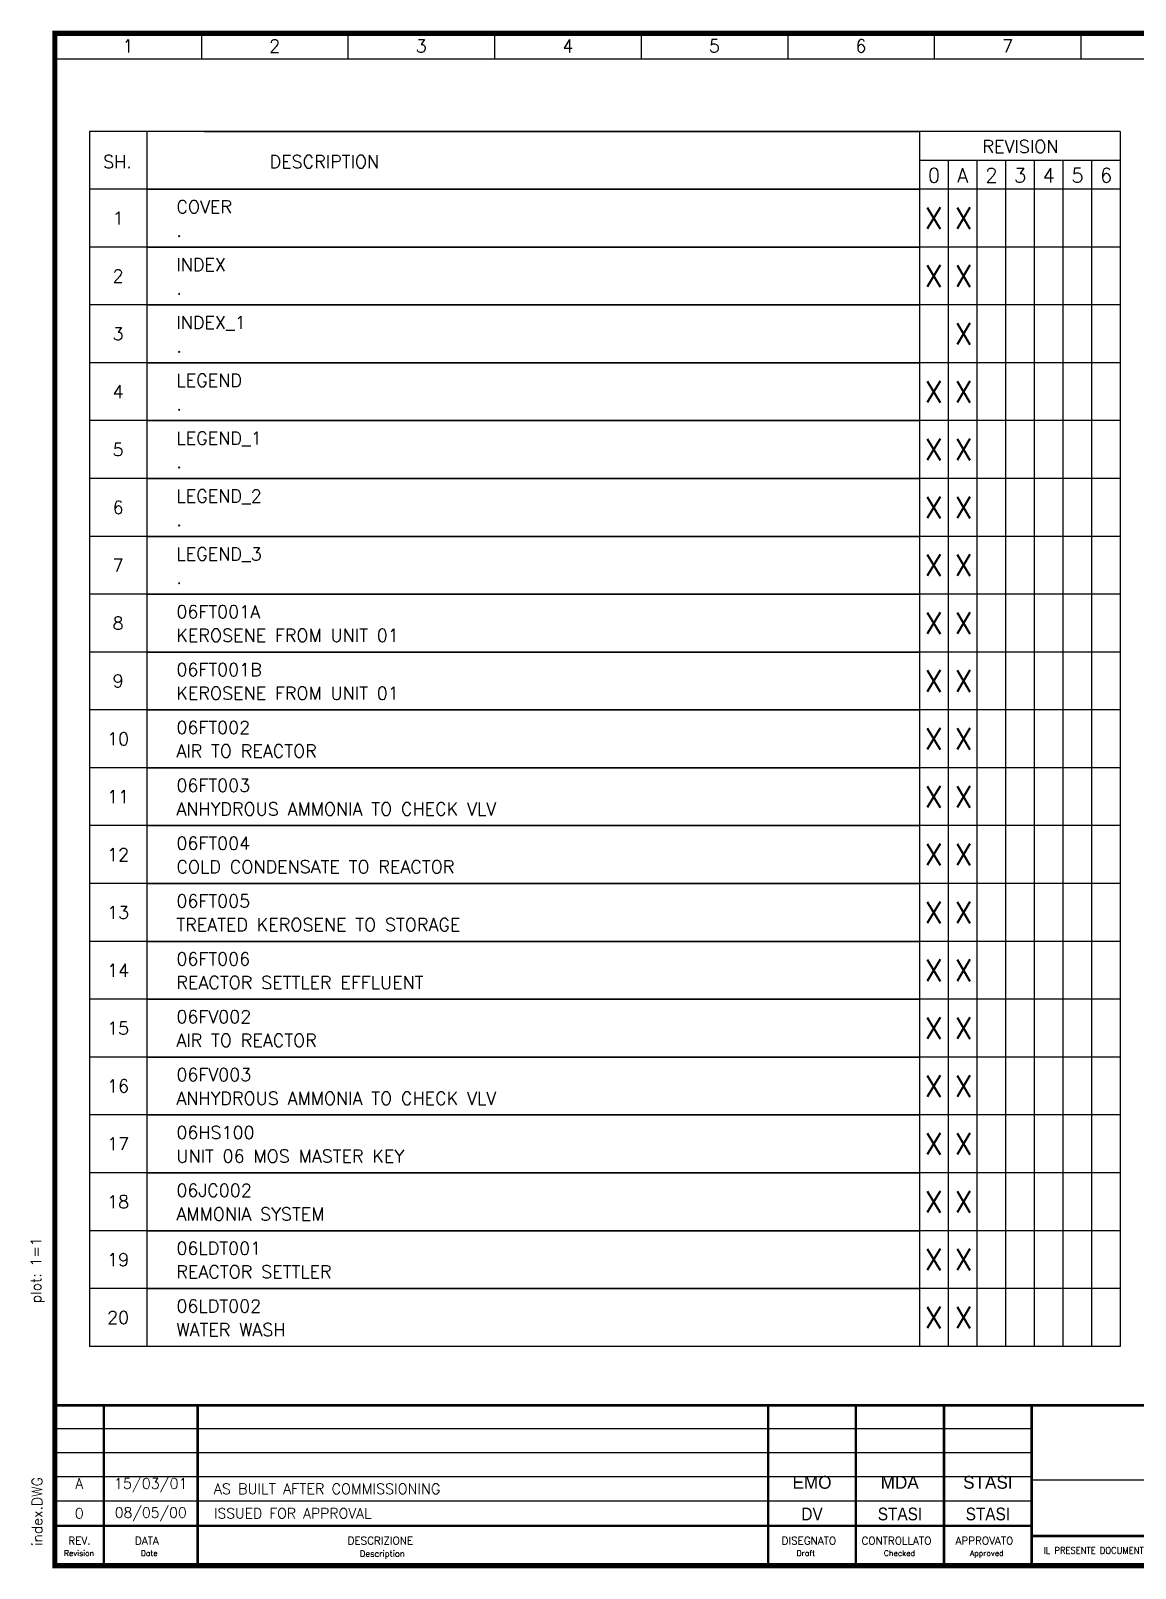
# Model space of a CAD drawing. Extents: x -4 to 378, y 0 to 264.
# Drawn here: x -4.1 to 185.5, y -0.4 to 263.6 of the extents above; entities that cross this region are included whole.
import ezdxf
from ezdxf.enums import TextEntityAlignment as Align

# ---------------------------------------------------------------- set-up
doc = ezdxf.new("R2010")
doc.units = 0
doc.header["$LTSCALE"] = 5
doc.header["$MEASUREMENT"] = 0
doc.linetypes.add('CONTINUA', pattern=[0])
doc.layers.get('0').update_dxf_attribs({"linetype": 'CONTINUA'})
doc.layers.add('02', color=7, linetype='CONTINUA')
doc.styles.add('DESCRIZ', font='SIMPLEX')
doc.styles.add('FOXS', font='FOXS')
doc.styles.add('ROMANS', font='ROMANS.shx')
doc.styles.add('SIMPLEX', font='simplex.shx')

# ---------------------------------------------------------------- blocks, each defined once
blk = doc.blocks.new('CART_OR')
for p, q in [((0, 23.58), (167.69, 23.58)), ((0, 19.43), (167.69, 19.43)), ((0, 15.29), (167.69, 15.29)), ((0, 11.14), (167.69, 11.14))]:
    blk.add_line(p, q)
at = {"color": 7}
blk.add_line((289.32, 14.68), (167.69, 14.68), dxfattribs=at)
at = {"const_width": 0.879}
blk.add_lwpolyline([(0, 263.13), (377.41, 263.13), (377.41, 0), (0, 0)], close=True, dxfattribs=at)
at = {"const_width": 0.439}
blk.add_lwpolyline([(0, 6.85), (167.69, 6.85)], dxfattribs=at)
at = {"layer": '02', "const_width": 0.439}
for points in [[(0, 27.54), (377.41, 27.54)], [(8.41, 27.54), (8.41, 0)], [(24.53, 27.54), (24.53, 0)], [(122.45, 27.54), (122.45, 0)], [(137.5, 27.54), (137.5, 0)], [(152.63, 27.54), (152.63, 0)], [(167.69, 27.54), (167.69, 0)], [(167.69, 5.08), (377.41, 5.08)]]:
    blk.add_lwpolyline(points, dxfattribs=at)
at = {"style": 'DESCRIZ'}
blk.add_attdef('PLOT_PAREMETERS', text='', height=1.76, rotation=90, dxfattribs=at).set_placement((-2.95, 50.73), align=Align.MIDDLE)
for tag, height, p in [('REV4', 1.76, (4.2, 25.57)), ('XX/XX/94', 1.76, (16.47, 25.57)), ('REV3', 1.76, (4.2, 21.43)), ('XX/XX/94', 1.76, (16.47, 21.43)), ('SCALE', 1.76, (339.86, 20.71)), ('FOGLIO', 1.76, (362.89, 20.76)), ('XX/XX/94', 1.76, (16.47, 17.28)), ('REV2', 1.76, (4.2, 17.28)), ('REV1', 1.76, (4.2, 13.14)), ('XX/XX/94', 1.76, (16.47, 13.14)), ('HEADER_LINE_3', 2.19, (228.5, 11.83)), ('REV0', 1.76, (4.2, 8.99)), ('XX/XX/94', 1.76, (16.47, 8.99)), ('HEADER_LINE_4', 2.19, (228.5, 7.59))]:
    blk.add_attdef(tag, text='', height=height, dxfattribs=at).set_placement(p, align=Align.MIDDLE)
for tag, p in [('DESCRIPTION', (27.33, 24.69)), ('DESCRIPTION', (27.33, 20.54)), ('DESCRIPTION', (27.33, 16.4)), ('DOCUMENT', (349.33, 15.81)), ('DESCRIPTION', (27.33, 12.25)), ('CUSTOMER_ORDER', (349.33, 11.08)), ('DESCRIPTION', (27.33, 8.11)), ('CUSTOMER_REF', (349.33, 6.34))]:
    blk.add_attdef(tag, p, '', height=1.76, dxfattribs=at)
at = {"style": 'FOXS', "width": 0.9}
for tag, p in [('DISEGNATO4', (129.98, 25.47)), ('CONTROLLATO4', (145.07, 25.47)), ('APPROVATO4', (160.16, 25.47)), ('DISEGNATO3', (129.98, 21.33)), ('CONTROLLATO3', (145.07, 21.33)), ('APPROVATO3', (160.16, 21.33)), ('DISEGNATO2', (129.98, 17.18)), ('CONTROLLATO2', (145.07, 17.18)), ('APPROVATO2', (160.16, 17.18)), ('DISEGNATO1', (129.98, 13.03)), ('CONTROLLATO1', (145.07, 13.03)), ('APPROVATO1', (160.16, 13.03)), ('DISEGNATO0', (129.98, 8.88)), ('CONTROLLATO0', (145.07, 8.88)), ('APPROVATO0', (160.16, 8.88))]:
    blk.add_attdef(tag, text='', height=2.19, dxfattribs=at).set_placement(p, align=Align.MIDDLE)
at = {"color": 1, "style": 'DESCRIZ'}
for tag, p in [('CONTRACTOR', (228.5, 24.4)), ('HEADER_LINE_1', (228.5, 20.7)), ('HEADER_LINE_2', (228.5, 17.01))]:
    blk.add_attdef(tag, text='', height=1.9, dxfattribs=at).set_placement(p, align=Align.MIDDLE)
at = {"style": 'DESCRIZ'}
blk.add_attdef('FILE_NAME', (-2.16, 3.38), '', height=1.76, rotation=90, dxfattribs=at)
at = {"layer": '02', "style": 'SIMPLEX'}
for s, height, p in [('Revision', 0.958, (1.58, 1.67)), ('REV.', 1.306, (2.33, 3.63)), ('DATA', 1.306, (13.76, 3.63)), ('DESCRIZIONE', 1.3064, (50.25, 3.65)), ('Description', 1.0451, (52.37, 1.55)), ('DISEGNATO', 1.306, (124.76, 3.63)), ('CONTROLLATO', 1.3064, (138.47, 3.63)), ('APPROVATO', 1.306, (154.61, 3.63)), ('Date', 0.958, (14.77, 1.67)), ('Draft', 0.958, (127.33, 1.67)), ('Checked', 0.958, (142.31, 1.67)), ('Approved', 0.958, (157.07, 1.67))]:
    blk.add_text(s, height=height, dxfattribs=at).set_placement(p)
at = {"layer": '02', "style": 'SIMPLEX', "width": 0.9}
blk.add_text("IL PRESENTE DOCUMENTO E' DI PROPRIETA' AZIENDALE. LA SOCIETA' TUTELERA' I PROPRI DIRITTI A TERMINI DI LEGGE. THIS DOCUMENT IS COMPANY PROPERTY. THE COMPANY LAW FULL RESERVES ALL RIGHT.", height=1.16748, dxfattribs=at).set_placement((169.74, 2.04))
blk = doc.blocks.new('IND_1-20')
at = {"color": 7, "style": 'SIMPLEX'}
for tag, p in [('SHEET_1_LINE1', (14.72, 135.22)), ('SHEET_1_LINE2', (14.72, 132.47)), ('SHEET_2_LINE1', (14.72, 128.46)), ('SHEET_2_LINE2', (14.72, 125.71)), ('SHEET_3_LINE1', (14.72, 121.7)), ('SHEET_3_LINE2', (14.72, 118.95)), ('SHEET_4_LINE1', (14.72, 114.94)), ('SHEET_4_LINE2', (14.72, 112.19)), ('SHEET_5_LINE1', (14.72, 108.18)), ('SHEET_5_LINE2', (14.72, 105.43)), ('SHEET_6_LINE1', (14.72, 101.42)), ('SHEET_6_LINE2', (14.72, 98.67)), ('SHEET_7_LINE1', (14.72, 94.66)), ('SHEET_7_LINE2', (14.72, 91.91)), ('SHEET_8_LINE1', (14.72, 87.9)), ('SHEET_8_LINE2', (14.72, 85.15)), ('SHEET_9_LINE1', (14.72, 81.14)), ('SHEET_9_LINE2', (14.72, 78.39)), ('SHEET_10_LINE1', (14.72, 74.38)), ('SHEET_10_LINE2', (14.72, 71.63)), ('SHEET_11_LINE1', (14.72, 67.62)), ('SHEET_11_LINE2', (14.72, 64.87)), ('SHEET_12_LINE1', (14.72, 60.86)), ('SHEET_12_LINE2', (14.72, 58.11)), ('SHEET_13_LINE1', (14.72, 54.1)), ('SHEET_13_LINE2', (14.72, 51.35)), ('SHEET_14_LINE1', (14.72, 47.34)), ('SHEET_14_LINE2', (14.72, 44.59)), ('SHEET_15_LINE1', (14.72, 40.58)), ('SHEET_15_LINE2', (14.72, 37.83)), ('SHEET_16_LINE1', (14.72, 33.82)), ('SHEET_16_LINE2', (14.72, 31.07)), ('SHEET_17_LINE1', (14.72, 27.06)), ('SHEET_17_LINE2', (14.72, 24.31)), ('SHEET_18_LINE1', (14.72, 20.3)), ('SHEET_18_LINE2', (14.72, 17.55)), ('SHEET_19_LINE1', (14.72, 13.54)), ('SHEET_19_LINE2', (14.72, 10.79)), ('SHEET_20_LINE1', (14.72, 6.78)), ('SHEET_19_LINE2', (14.72, 4.03))]:
    blk.add_attdef(tag, p, '', height=1.5, dxfattribs=at)
for tag, p in [('SHEET_1', (7.92, 134.64)), ('SHEET_2', (7.92, 127.88)), ('SHEET_3', (7.92, 121.12)), ('SHEET_4', (7.92, 114.36)), ('SHEET_5', (7.92, 107.6)), ('SHEET_6', (7.92, 100.84)), ('SHEET_7', (7.92, 94.08)), ('SHEET_8', (7.92, 87.32)), ('SHEET_9', (7.92, 80.56)), ('SHEET_10', (7.92, 73.8)), ('SHEET_11', (7.92, 67.04)), ('SHEET_12', (7.92, 60.28)), ('SHEET_13', (7.92, 53.52)), ('SHEET_14', (7.92, 46.76)), ('SHEET_15', (7.92, 40)), ('SHEET_16', (7.92, 33.24)), ('SHEET_17', (7.92, 26.48)), ('SHEET_18', (7.92, 19.72)), ('SHEET_19', (7.92, 12.96)), ('SHEET_20', (7.92, 6.2))]:
    blk.add_attdef(tag, text='', height=1.5, dxfattribs=at).set_placement(p, align=Align.MIDDLE)
blk = doc.blocks.new('REV')
at = {"color": 7}
for s, height, style, p in [('A', 1.8, 'DESCRIZ', (4.2, 13.21)), ('15/03/01', 1.8, 'DESCRIZ', (16.47, 13.21)), ('EMO', 2.2, 'FOXS', (129.97, 13.21)), ('MDA', 2.2, 'FOXS', (145.03, 13.21)), ('STASI', 2.2, 'FOXS', (160.16, 13.21))]:
    blk.add_text(s, height=height, dxfattribs=dict(at, style=style)).set_placement(p, align=Align.CENTER)
at = {"color": 7, "style": 'SIMPLEX'}
blk.add_text('AS BUILT AFTER COMMISSIONING', height=1.8, dxfattribs=at).set_placement((27.3, 12.3))

msp = doc.modelspace()

# ---------------------------------------------------------------- linework, layer by layer
at = {"color": 7}
for p, q in [((25.16, 263.13), (25.16, 258.75)), ((50.32, 263.13), (50.32, 258.75)), ((75.48, 263.13), (75.48, 258.75)), ((100.64, 263.13), (100.64, 258.75)), ((125.8, 263.13), (125.8, 258.75)), ((150.96, 263.13), (150.96, 258.75)), ((176.12, 263.13), (176.12, 258.75)), ((0, 258.75), (377.41, 258.75))]:
    msp.add_line(p, q, dxfattribs=at)
at = {"color": 1}
for p, q in [((5.94, 246.29), (5.94, 37.65)), ((148.4, 246.29), (5.94, 246.29)), ((5.94, 246.29), (5.94, 246.29)), ((15.79, 246.29), (15.79, 37.65)), ((25.64, 246.29), (148.4, 246.29)), ((148.4, 246.29), (148.4, 37.65)), ((182.86, 246.29), (148.4, 246.29)), ((182.86, 246.29), (182.86, 236.36)), ((148.4, 241.32), (153.32, 241.32)), ((153.32, 241.32), (153.32, 236.36)), ((153.32, 241.32), (158.24, 241.32)), ((158.24, 241.32), (163.17, 241.32)), ((158.24, 241.32), (158.24, 236.36)), ((163.17, 241.32), (163.17, 236.36)), ((163.17, 241.32), (168.09, 241.32)), ((168.09, 241.32), (168.09, 236.36)), ((168.09, 241.32), (182.86, 241.32)), ((173.01, 241.32), (173.01, 236.36)), ((177.94, 241.32), (177.94, 236.36)), ((148.4, 236.36), (5.94, 236.36)), ((5.94, 236.36), (5.94, 236.36)), ((5.94, 236.36), (5.94, 236.36)), ((148.4, 236.36), (15.79, 236.36)), ((15.79, 236.36), (148.4, 236.36)), ((153.32, 236.36), (148.4, 236.36)), ((153.32, 236.36), (153.32, 37.65)), ((158.24, 236.36), (153.32, 236.36)), ((158.24, 236.36), (158.24, 37.65)), ((163.17, 236.36), (158.24, 236.36)), ((163.17, 236.36), (163.17, 37.65)), ((168.09, 236.36), (163.17, 236.36)), ((168.09, 236.36), (168.09, 37.65)), ((182.86, 236.36), (168.09, 236.36)), ((173.01, 236.36), (173.01, 37.65)), ((177.94, 236.36), (177.94, 37.65)), ((182.86, 236.36), (182.86, 37.65)), ((182.86, 226.42), (5.94, 226.42)), ((148.4, 226.42), (15.79, 226.42)), ((15.79, 226.42), (148.4, 226.42)), ((148.4, 226.42), (15.79, 226.42)), ((182.86, 216.49), (5.94, 216.49)), ((148.4, 216.49), (15.79, 216.49)), ((15.79, 216.49), (148.4, 216.49)), ((148.4, 216.49), (15.79, 216.49)), ((182.86, 206.55), (5.94, 206.55)), ((148.4, 206.55), (15.79, 206.55)), ((15.79, 206.55), (148.4, 206.55)), ((148.4, 206.55), (15.79, 206.55)), ((182.86, 196.62), (5.94, 196.62)), ((148.4, 196.62), (15.79, 196.62)), ((15.79, 196.62), (148.4, 196.62)), ((148.4, 196.62), (15.79, 196.62)), ((182.86, 186.68), (5.94, 186.68)), ((148.4, 186.68), (15.79, 186.68)), ((15.79, 186.68), (148.4, 186.68)), ((148.4, 186.68), (15.79, 186.68)), ((182.86, 176.75), (5.94, 176.75)), ((148.4, 176.75), (15.79, 176.75)), ((15.79, 176.75), (148.4, 176.75)), ((148.4, 176.75), (15.79, 176.75)), ((182.86, 166.81), (5.94, 166.81)), ((148.4, 166.81), (15.79, 166.81)), ((15.79, 166.81), (148.4, 166.81)), ((148.4, 166.81), (15.79, 166.81)), ((182.86, 156.87), (5.94, 156.87)), ((148.4, 156.87), (15.79, 156.87)), ((15.79, 156.87), (148.4, 156.87)), ((148.4, 156.87), (15.79, 156.87)), ((182.86, 146.94), (5.94, 146.94)), ((148.4, 146.94), (15.79, 146.94)), ((15.79, 146.94), (148.4, 146.94)), ((148.4, 146.94), (15.79, 146.94)), ((182.86, 137), (5.94, 137)), ((148.4, 137), (15.79, 137)), ((15.79, 137), (148.4, 137)), ((148.4, 137), (15.79, 137)), ((182.86, 127.07), (5.94, 127.07)), ((148.4, 127.07), (15.79, 127.07)), ((15.79, 127.07), (148.4, 127.07)), ((148.4, 127.07), (15.79, 127.07)), ((182.86, 117.13), (5.94, 117.13)), ((148.4, 117.13), (15.79, 117.13)), ((15.79, 117.13), (148.4, 117.13)), ((148.4, 117.13), (15.79, 117.13)), ((182.86, 107.2), (5.94, 107.2)), ((148.4, 107.2), (15.79, 107.2)), ((15.79, 107.2), (148.4, 107.2)), ((148.4, 107.2), (15.79, 107.2)), ((182.86, 97.26), (5.94, 97.26)), ((148.4, 97.26), (15.79, 97.26)), ((15.79, 97.26), (148.4, 97.26)), ((148.4, 97.26), (15.79, 97.26)), ((148.4, 87.33), (5.94, 87.33)), ((148.4, 87.33), (5.94, 87.33)), ((148.4, 87.33), (15.79, 87.33)), ((15.79, 87.33), (148.4, 87.33)), ((182.86, 87.33), (15.79, 87.33)), ((148.4, 77.39), (5.94, 77.39)), ((148.4, 77.39), (15.79, 77.39)), ((15.79, 77.39), (148.4, 77.39)), ((182.86, 77.39), (15.79, 77.39)), ((148.4, 67.46), (5.94, 67.46)), ((148.4, 67.46), (15.79, 67.46)), ((15.79, 67.46), (148.4, 67.46)), ((182.86, 67.46), (15.79, 67.46)), ((148.4, 57.52), (5.94, 57.52)), ((148.4, 57.52), (15.79, 57.52)), ((15.79, 57.52), (148.4, 57.52)), ((182.86, 57.52), (15.79, 57.52)), ((148.4, 47.59), (5.94, 47.59)), ((148.4, 47.59), (15.79, 47.59)), ((15.79, 47.59), (148.4, 47.59)), ((182.86, 47.59), (15.79, 47.59)), ((148.4, 37.65), (5.94, 37.65)), ((182.86, 37.65), (148.4, 37.65))]:
    msp.add_line(p, q, dxfattribs=at)

# ---------------------------------------------------------------- block references
at = {"color": 7}
ref = msp.add_blockref('CART_OR', (0, 0), dxfattribs=at)
ref.add_attrib('FILE_NAME', 'index.DWG', (-2.16, 3.38), dxfattribs={"height": 1.757, "rotation": 90, "style": 'DESCRIZ'})
ref.add_attrib('PLOT_PAREMETERS', 'plot: 1=1', dxfattribs={"height": 1.757, "rotation": 90, "style": 'DESCRIZ'}).set_placement((-2.95, 50.73), align=Align.MIDDLE)
ref.add_attrib('REV0', '0', dxfattribs={"height": 1.76, "style": 'DESCRIZ'}).set_placement((4.2, 8.99), align=Align.MIDDLE)
ref.add_attrib('XX/XX/94', '08/05/00', dxfattribs={"height": 1.757, "style": 'DESCRIZ'}).set_placement((16.47, 8.99), align=Align.MIDDLE)
ref.add_attrib('DESCRIPTION', 'ISSUED FOR APPROVAL', (27.33, 8.11), dxfattribs={"height": 1.7573, "style": 'DESCRIZ'})
ref.add_attrib('DISEGNATO0', 'DV', dxfattribs={"height": 2.189, "style": 'FOXS', "width": 0.9}).set_placement((129.98, 8.88), align=Align.MIDDLE)
ref.add_attrib('CONTROLLATO0', 'STASI', dxfattribs={"height": 2.189, "style": 'FOXS', "width": 0.9}).set_placement((145.07, 8.88), align=Align.MIDDLE)
ref.add_attrib('APPROVATO0', 'STASI', dxfattribs={"height": 2.189, "style": 'FOXS', "width": 0.9}).set_placement((160.16, 8.88), align=Align.MIDDLE)
ref = msp.add_blockref('IND_1-20', (-0.77, 43.44), dxfattribs=dict(at, xscale=1.4697, yscale=1.4697, zscale=1.4697))
ref.add_attrib('SHEET_1', '1', dxfattribs={"color": 7, "height": 2.2, "style": 'SIMPLEX'}).set_placement((10.87, 231.39), align=Align.MIDDLE)
ref.add_attrib('SHEET_1_LINE1', 'COVER', (20.87, 232.24), dxfattribs={"color": 7, "height": 2.205, "style": 'SIMPLEX'})
ref.add_attrib('SHEET_1_LINE2', '.', (20.87, 228.19), dxfattribs={"color": 7, "height": 2.2, "style": 'SIMPLEX'})
ref.add_attrib('SHEET_2', '2', dxfattribs={"color": 7, "height": 2.2, "style": 'SIMPLEX'}).set_placement((10.87, 221.45), align=Align.MIDDLE)
ref.add_attrib('SHEET_2_LINE1', 'INDEX', (20.87, 222.3), dxfattribs={"color": 7, "height": 2.205, "style": 'SIMPLEX'})
ref.add_attrib('SHEET_2_LINE2', '.', (20.87, 218.26), dxfattribs={"color": 7, "height": 2.2, "style": 'SIMPLEX'})
ref.add_attrib('SHEET_3', '3', dxfattribs={"color": 7, "height": 2.2, "style": 'SIMPLEX'}).set_placement((10.87, 211.52), align=Align.MIDDLE)
ref.add_attrib('SHEET_3_LINE1', 'INDEX_1', (20.87, 212.37), dxfattribs={"color": 7, "height": 2.205, "style": 'SIMPLEX'})
ref.add_attrib('SHEET_3_LINE2', '.', (20.87, 208.32), dxfattribs={"color": 7, "height": 2.2, "style": 'SIMPLEX'})
ref.add_attrib('SHEET_4', '4', dxfattribs={"color": 7, "height": 2.2, "style": 'SIMPLEX'}).set_placement((10.87, 201.58), align=Align.MIDDLE)
ref.add_attrib('SHEET_4_LINE1', 'LEGEND', (20.87, 202.43), dxfattribs={"color": 7, "height": 2.205, "style": 'SIMPLEX'})
ref.add_attrib('SHEET_4_LINE2', '.', (20.87, 198.39), dxfattribs={"color": 7, "height": 2.2, "style": 'SIMPLEX'})
ref.add_attrib('SHEET_5', '5', dxfattribs={"color": 7, "height": 2.2, "style": 'SIMPLEX'}).set_placement((10.87, 191.65), align=Align.MIDDLE)
ref.add_attrib('SHEET_5_LINE1', 'LEGEND_1', (20.87, 192.5), dxfattribs={"color": 7, "height": 2.205, "style": 'SIMPLEX'})
ref.add_attrib('SHEET_5_LINE2', '.', (20.87, 188.45), dxfattribs={"color": 7, "height": 2.2, "style": 'SIMPLEX'})
ref.add_attrib('SHEET_6', '6', dxfattribs={"color": 7, "height": 2.2, "style": 'SIMPLEX'}).set_placement((10.87, 181.71), align=Align.MIDDLE)
ref.add_attrib('SHEET_6_LINE1', 'LEGEND_2', (20.87, 182.56), dxfattribs={"color": 7, "height": 2.205, "style": 'SIMPLEX'})
ref.add_attrib('SHEET_6_LINE2', '.', (20.87, 178.52), dxfattribs={"color": 7, "height": 2.2, "style": 'SIMPLEX'})
ref.add_attrib('SHEET_7', '7', dxfattribs={"color": 7, "height": 2.2, "style": 'SIMPLEX'}).set_placement((10.87, 171.78), align=Align.MIDDLE)
ref.add_attrib('SHEET_7_LINE1', 'LEGEND_3', (20.87, 172.63), dxfattribs={"color": 7, "height": 2.205, "style": 'SIMPLEX'})
ref.add_attrib('SHEET_7_LINE2', '.', (20.87, 168.58), dxfattribs={"color": 7, "height": 2.2, "style": 'SIMPLEX'})
ref.add_attrib('SHEET_8', '8', dxfattribs={"color": 7, "height": 2.2, "style": 'SIMPLEX'}).set_placement((10.87, 161.84), align=Align.MIDDLE)
ref.add_attrib('SHEET_8_LINE1', '06FT001A', (20.87, 162.69), dxfattribs={"color": 7, "height": 2.205, "style": 'SIMPLEX'})
ref.add_attrib('SHEET_8_LINE2', 'KEROSENE FROM UNIT 01', (20.87, 158.65), dxfattribs={"color": 7, "height": 2.2045, "style": 'SIMPLEX'})
ref.add_attrib('SHEET_9', '9', dxfattribs={"color": 7, "height": 2.2, "style": 'SIMPLEX'}).set_placement((10.87, 151.91), align=Align.MIDDLE)
ref.add_attrib('SHEET_9_LINE1', '06FT001B', (20.87, 152.76), dxfattribs={"color": 7, "height": 2.205, "style": 'SIMPLEX'})
ref.add_attrib('SHEET_9_LINE2', 'KEROSENE FROM UNIT 01', (20.87, 148.71), dxfattribs={"color": 7, "height": 2.2045, "style": 'SIMPLEX'})
ref.add_attrib('SHEET_10', '10', dxfattribs={"color": 7, "height": 2.205, "style": 'SIMPLEX'}).set_placement((10.87, 141.97), align=Align.MIDDLE)
ref.add_attrib('SHEET_10_LINE1', '06FT002', (20.87, 142.82), dxfattribs={"color": 7, "height": 2.205, "style": 'SIMPLEX'})
ref.add_attrib('SHEET_10_LINE2', 'AIR TO REACTOR', (20.87, 138.78), dxfattribs={"color": 7, "height": 2.2045, "style": 'SIMPLEX'})
ref.add_attrib('SHEET_11', '11', dxfattribs={"color": 7, "height": 2.205, "style": 'SIMPLEX'}).set_placement((10.87, 132.04), align=Align.MIDDLE)
ref.add_attrib('SHEET_11_LINE1', '06FT003', (20.87, 132.89), dxfattribs={"color": 7, "height": 2.205, "style": 'SIMPLEX'})
ref.add_attrib('SHEET_11_LINE2', 'ANHYDROUS AMMONIA TO CHECK VLV', (20.87, 128.84), dxfattribs={"color": 7, "height": 2.2045, "style": 'SIMPLEX'})
ref.add_attrib('SHEET_12', '12', dxfattribs={"color": 7, "height": 2.205, "style": 'SIMPLEX'}).set_placement((10.87, 122.1), align=Align.MIDDLE)
ref.add_attrib('SHEET_12_LINE1', '06FT004', (20.87, 122.95), dxfattribs={"color": 7, "height": 2.205, "style": 'SIMPLEX'})
ref.add_attrib('SHEET_12_LINE2', 'COLD CONDENSATE TO REACTOR', (20.87, 118.91), dxfattribs={"color": 7, "height": 2.2045, "style": 'SIMPLEX'})
ref.add_attrib('SHEET_13', '13', dxfattribs={"color": 7, "height": 2.205, "style": 'SIMPLEX'}).set_placement((10.87, 112.17), align=Align.MIDDLE)
ref.add_attrib('SHEET_13_LINE1', '06FT005', (20.87, 113.02), dxfattribs={"color": 7, "height": 2.205, "style": 'SIMPLEX'})
ref.add_attrib('SHEET_13_LINE2', 'TREATED KEROSENE TO STORAGE', (20.87, 108.97), dxfattribs={"color": 7, "height": 2.2045, "style": 'SIMPLEX'})
ref.add_attrib('SHEET_14', '14', dxfattribs={"color": 7, "height": 2.205, "style": 'SIMPLEX'}).set_placement((10.87, 102.23), align=Align.MIDDLE)
ref.add_attrib('SHEET_14_LINE1', '06FT006', (20.87, 103.08), dxfattribs={"color": 7, "height": 2.205, "style": 'SIMPLEX'})
ref.add_attrib('SHEET_14_LINE2', 'REACTOR SETTLER EFFLUENT', (20.87, 99.03), dxfattribs={"color": 7, "height": 2.2045, "style": 'SIMPLEX'})
ref.add_attrib('SHEET_15', '15', dxfattribs={"color": 7, "height": 2.205, "style": 'SIMPLEX'}).set_placement((10.87, 92.3), align=Align.MIDDLE)
ref.add_attrib('SHEET_15_LINE1', '06FV002', (20.87, 93.15), dxfattribs={"color": 7, "height": 2.205, "style": 'SIMPLEX'})
ref.add_attrib('SHEET_15_LINE2', 'AIR TO REACTOR', (20.87, 89.1), dxfattribs={"color": 7, "height": 2.2045, "style": 'SIMPLEX'})
ref.add_attrib('SHEET_16', '16', dxfattribs={"color": 7, "height": 2.205, "style": 'SIMPLEX'}).set_placement((10.87, 82.36), align=Align.MIDDLE)
ref.add_attrib('SHEET_16_LINE1', '06FV003', (20.87, 83.21), dxfattribs={"color": 7, "height": 2.205, "style": 'SIMPLEX'})
ref.add_attrib('SHEET_16_LINE2', 'ANHYDROUS AMMONIA TO CHECK VLV', (20.87, 79.16), dxfattribs={"color": 7, "height": 2.2045, "style": 'SIMPLEX'})
ref.add_attrib('SHEET_17', '17', dxfattribs={"color": 7, "height": 2.205, "style": 'SIMPLEX'}).set_placement((10.87, 72.43), align=Align.MIDDLE)
ref.add_attrib('SHEET_17_LINE1', '06HS100', (20.87, 73.28), dxfattribs={"color": 7, "height": 2.205, "style": 'SIMPLEX'})
ref.add_attrib('SHEET_17_LINE2', 'UNIT 06 MOS MASTER KEY', (20.87, 69.23), dxfattribs={"color": 7, "height": 2.2045, "style": 'SIMPLEX'})
ref.add_attrib('SHEET_18', '18', dxfattribs={"color": 7, "height": 2.205, "style": 'SIMPLEX'}).set_placement((10.87, 62.49), align=Align.MIDDLE)
ref.add_attrib('SHEET_18_LINE1', '06JC002', (20.87, 63.34), dxfattribs={"color": 7, "height": 2.205, "style": 'SIMPLEX'})
ref.add_attrib('SHEET_18_LINE2', 'AMMONIA SYSTEM', (20.87, 59.29), dxfattribs={"color": 7, "height": 2.2045, "style": 'SIMPLEX'})
ref.add_attrib('SHEET_19', '19', dxfattribs={"color": 7, "height": 2.205, "style": 'SIMPLEX'}).set_placement((10.87, 52.56), align=Align.MIDDLE)
ref.add_attrib('SHEET_19_LINE1', '06LDT001', (20.87, 53.41), dxfattribs={"color": 7, "height": 2.205, "style": 'SIMPLEX'})
ref.add_attrib('SHEET_19_LINE2', 'REACTOR SETTLER', (20.87, 49.36), dxfattribs={"color": 7, "height": 2.2045, "style": 'SIMPLEX'})
ref.add_attrib('SHEET_20', '20', dxfattribs={"color": 7, "height": 2.205, "style": 'SIMPLEX'}).set_placement((10.87, 42.62), align=Align.MIDDLE)
ref.add_attrib('SHEET_20_LINE1', '06LDT002', (20.87, 43.47), dxfattribs={"color": 7, "height": 2.205, "style": 'SIMPLEX'})
ref.add_attrib('SHEET_19_LINE2', 'WATER WASH', (20.87, 39.42), dxfattribs={"color": 7, "height": 2.205, "style": 'SIMPLEX'})
msp.add_blockref('REV', (0, 0), dxfattribs=at)

# ---------------------------------------------------------------- texts
at = {"color": 7, "style": 'SIMPLEX'}
for s, height, p in [('1', 2.19, (12.58, 260.94)), ('2', 2.19, (37.74, 260.94)), ('3', 2.19, (62.9, 260.94)), ('4', 2.19, (88.06, 260.94)), ('5', 2.19, (113.22, 260.94)), ('6', 2.19, (138.38, 260.94)), ('7', 2.19, (163.54, 260.94)), ('X', 3.67, (150.86, 231.39)), ('X', 3.67, (155.99, 231.39)), ('X', 3.67, (150.86, 221.45)), ('X', 3.67, (155.99, 221.45)), ('X', 3.67, (155.99, 211.52)), ('X', 3.67, (150.86, 201.58)), ('X', 3.67, (155.99, 201.58)), ('X', 3.67, (150.86, 191.65)), ('X', 3.67, (155.99, 191.65)), ('X', 3.67, (150.86, 181.71)), ('X', 3.67, (155.99, 181.71)), ('X', 3.67, (150.86, 171.78)), ('X', 3.67, (155.99, 171.78)), ('X', 3.67, (150.86, 161.84)), ('X', 3.67, (155.99, 161.84)), ('X', 3.67, (150.86, 151.91)), ('X', 3.67, (155.99, 151.91)), ('X', 3.67, (150.86, 141.97)), ('X', 3.67, (155.99, 141.97)), ('X', 3.67, (150.86, 132.04)), ('X', 3.67, (155.99, 132.04)), ('X', 3.67, (150.86, 122.1)), ('X', 3.67, (155.99, 122.1)), ('X', 3.67, (150.86, 112.17)), ('X', 3.67, (155.99, 112.17)), ('X', 3.67, (150.86, 102.23)), ('X', 3.67, (155.99, 102.23)), ('X', 3.67, (150.86, 92.3)), ('X', 3.67, (155.99, 92.3)), ('X', 3.67, (150.86, 82.36)), ('X', 3.67, (155.99, 82.36)), ('X', 3.67, (150.86, 72.43)), ('X', 3.67, (155.99, 72.43)), ('X', 3.67, (150.86, 62.49)), ('X', 3.67, (155.99, 62.49)), ('X', 3.67, (150.86, 52.56)), ('X', 3.67, (155.99, 52.56)), ('X', 3.67, (150.86, 42.62)), ('X', 3.67, (155.99, 42.62))]:
    msp.add_text(s, height=height, dxfattribs=at).set_placement(p, align=Align.MIDDLE)
at = {"color": 1, "linetype": 'CONTINUOUS', "style": 'ROMANS'}
for s, height, p in [('REVISION', 2.205, (165.75, 242.59)), ('SH.', 2.205, (10.75, 239.98)), ('DESCRIPTION', 2.2045, (46.27, 239.98)), ('0', 2.46, (150.91, 237.51)), ('A', 2.46, (155.83, 237.51)), ('2', 2.46, (160.76, 237.51)), ('3', 2.46, (165.68, 237.51)), ('4', 2.46, (170.6, 237.51)), ('5', 2.46, (175.53, 237.51)), ('6', 2.46, (180.45, 237.51))]:
    msp.add_text(s, height=height, dxfattribs=at).set_placement(p, align=Align.CENTER)

doc.saveas('drawing.dxf')
